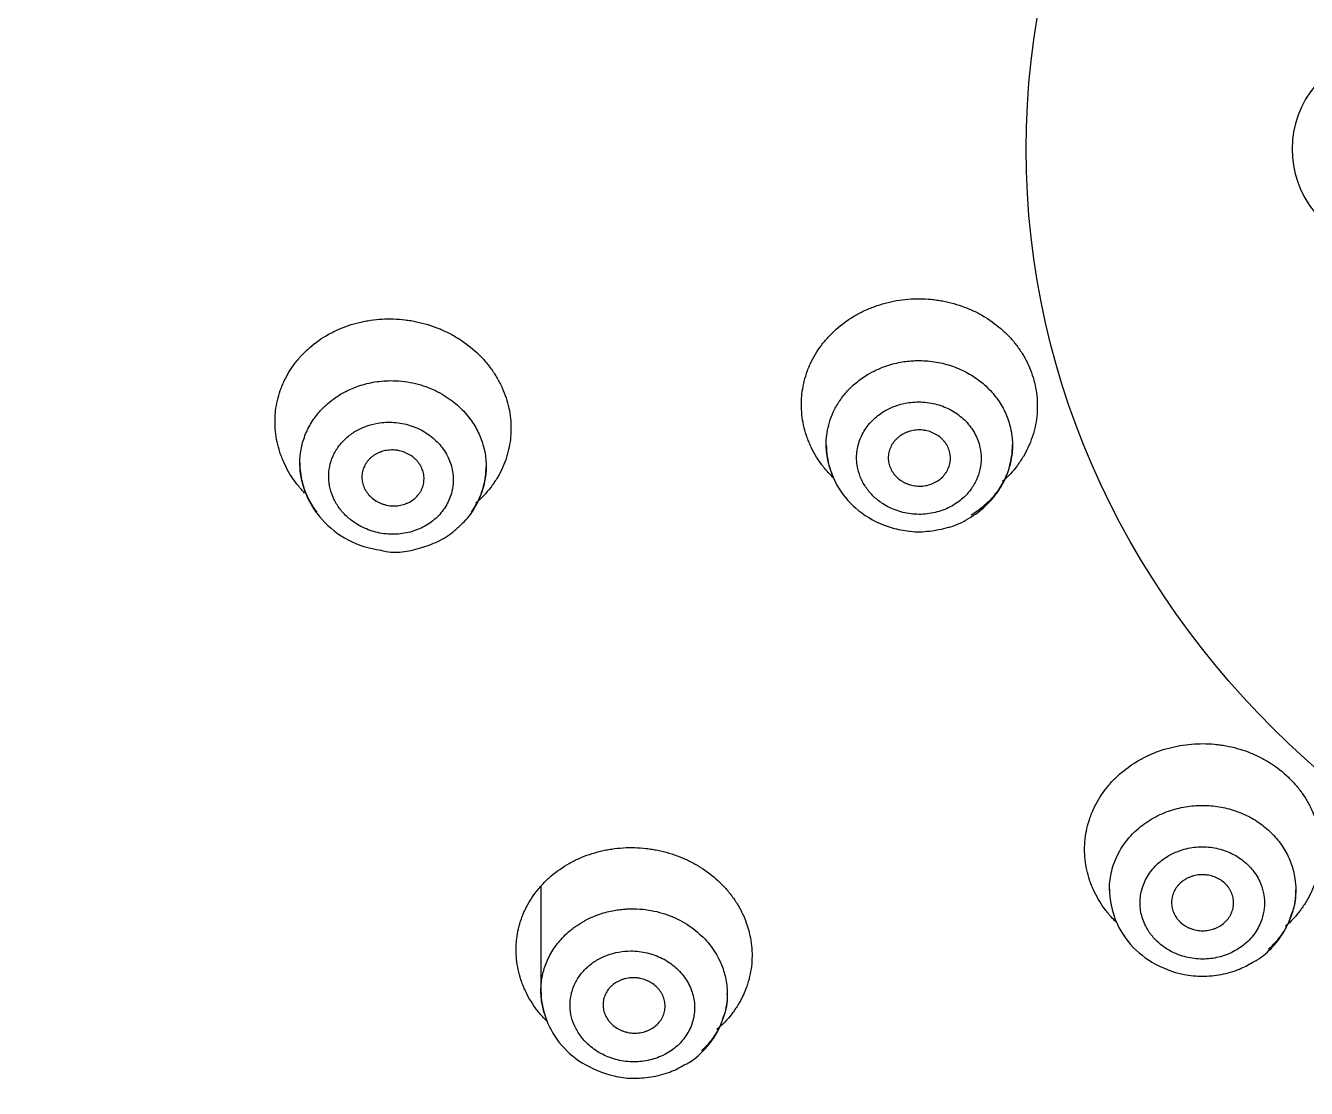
# Model space of a CAD drawing. Header units: millimetres. Extents: x 6110 to 6704, y -2661 to -1821.
# Drawn here: x 6330.16 to 6335.31, y -2173.09 to -2168.81 of the extents above; entities that cross this region are included whole.
import ezdxf

# ---------------------------------------------------------------- set-up
doc = ezdxf.new("R2010")
doc.units = ezdxf.units.MM
doc.header["$LTSCALE"] = 0.1
doc.linetypes.add('HIDDEN2', pattern=[4.7625, 3.175, -1.5875])
doc.layers.add('1', color=4, linetype='HIDDEN2', lineweight=13)
doc.layers.add('DIM', color=3, linetype='Continuous', lineweight=9)

msp = doc.modelspace()

# ---------------------------------------------------------------- hatches: boundary and pattern name
at = {"layer": 'DIM'}
h = msp.add_hatch(dxfattribs=at)
h.set_pattern_fill('ANSI31', color=2)
edge = h.paths.add_edge_path()
edge.add_line((6619.6172, -2595.9805), (6619.6172, -1962.2056))
edge.add_line((6634.6172, -1966.1101), (6619.6172, -1966.1101))
edge.add_line((6634.6172, -2610.9805), (6634.6172, -1966.1101))
edge.add_line((6634.6172, -2610.9805), (6184.4567, -2610.9805))
edge.add_line((6619.6172, -2595.9805), (6184.4567, -2595.9805))
edge.add_line((6184.4567, -2610.9805), (6184.4567, -2595.9805))

# ---------------------------------------------------------------- linework, layer by layer
at = {"layer": '1', "color": 7, "linetype": 'Continuous', "lineweight": -3}
msp.add_line((6332.2299, -2172.2761), (6332.2299, -2172.6946), dxfattribs=at)
for centre, major_axis, start_param, end_param in [((6338.0093, -2168.509), (-13.75, 0), 3.141606, 7.301236), ((6338.0093, -2168.8384), (13.1753, 0), 4.984867, 10.723113), ((6335.7288, -2169.3067), (0.475, 0), 0, 3.859642)]:
    msp.add_ellipse(centre, major_axis=major_axis, ratio=0.906308, start_param=start_param, end_param=end_param, dxfattribs=at)
msp.add_ellipse((6338.0093, -2169.3067), major_axis=(3.8258, 0), ratio=0.906308, dxfattribs=at)
for points, knots in [([(6333.4057, -2170.6282), (6333.3988, -2170.6215), (6333.3922, -2170.6145), (6333.3808, -2170.6018), (6333.3759, -2170.5961), (6333.3667, -2170.5847), (6333.3622, -2170.5789), (6333.3407, -2170.5494), (6333.3262, -2170.5246), (6333.3113, -2170.492), (6333.3085, -2170.4854), (6333.3033, -2170.472), (6333.3008, -2170.4652), (6333.2941, -2170.4449), (6333.2904, -2170.4313), (6333.2814, -2170.39), (6333.2784, -2170.3621), (6333.2784, -2170.3267), (6333.2786, -2170.3196), (6333.2794, -2170.3055), (6333.28, -2170.2985), (6333.2824, -2170.2776), (6333.287, -2170.25), (6333.2945, -2170.2229), (6333.3014, -2170.2028), (6333.3038, -2170.1961), (6333.3091, -2170.1828), (6333.312, -2170.1762), (6333.3269, -2170.1439), (6333.3416, -2170.1194), (6333.3632, -2170.0904), (6333.3676, -2170.0847), (6333.377, -2170.0735), (6333.3818, -2170.068), (6333.3967, -2170.0517), (6333.4072, -2170.0414), (6333.4401, -2170.012), (6333.4641, -2169.9944), (6333.4966, -2169.9751), (6333.5032, -2169.9714), (6333.5166, -2169.9642), (6333.5234, -2169.9608), (6333.544, -2169.951), (6333.5721, -2169.9393), (6333.6012, -2169.9301), (6333.6235, -2169.9241), (6333.631, -2169.9223), (6333.6462, -2169.919), (6333.6538, -2169.9175), (6333.6922, -2169.9108), (6333.723, -2169.9083), (6333.7695, -2169.9086), (6333.785, -2169.9094), (6333.8083, -2169.9116), (6333.8161, -2169.9125), (6333.8316, -2169.9147), (6333.8393, -2169.9159), (6333.8774, -2169.923), (6333.9069, -2169.9313), (6333.9428, -2169.9449), (6333.95, -2169.9478), (6333.9641, -2169.9539), (6333.9711, -2169.9571), (6333.9918, -2169.9672), (6334.0051, -2169.9745), (6334.0436, -2169.998), (6334.0676, -2170.0159), (6334.0952, -2170.0411), (6334.1006, -2170.0462), (6334.1111, -2170.0567), (6334.1162, -2170.0621), (6334.1309, -2170.0784), (6334.1493, -2170.101), (6334.1652, -2170.1251), (6334.1762, -2170.1438), (6334.1797, -2170.1502), (6334.1864, -2170.163), (6334.1896, -2170.1695), (6334.2044, -2170.2022), (6334.2134, -2170.229), (6334.2224, -2170.2704), (6334.2247, -2170.2844), (6334.2277, -2170.3127), (6334.2284, -2170.3267), (6334.2284, -2170.3689), (6334.2253, -2170.3968), (6334.2177, -2170.4314), (6334.216, -2170.4383), (6334.2121, -2170.4521), (6334.21, -2170.4589), (6334.2032, -2170.4791), (6334.1927, -2170.5055), (6334.1795, -2170.5308), (6334.1685, -2170.5494), (6334.1646, -2170.5555), (6334.1566, -2170.5676), (6334.1524, -2170.5735), (6334.1306, -2170.603), (6334.1108, -2170.6247), (6334.0885, -2170.6446)], [0, 0, 0, 0, 0.013683, 0.013683, 0.024175, 0.024175, 0.034668, 0.034668, 0.076639, 0.076639, 0.087132, 0.087132, 0.097625, 0.097625, 0.11861, 0.11861, 0.160581, 0.160581, 0.171074, 0.171074, 0.181566, 0.181566, 0.202552, 0.223537, 0.223537, 0.23403, 0.23403, 0.244523, 0.244523, 0.286494, 0.286494, 0.296987, 0.296987, 0.307479, 0.307479, 0.328465, 0.328465, 0.370436, 0.370436, 0.380928, 0.380928, 0.391421, 0.391421, 0.412407, 0.433392, 0.433392, 0.443885, 0.443885, 0.454378, 0.454378, 0.496349, 0.496349, 0.517334, 0.517334, 0.527827, 0.527827, 0.53832, 0.53832, 0.580291, 0.580291, 0.590783, 0.590783, 0.601276, 0.601276, 0.622261, 0.622261, 0.664232, 0.664232, 0.674725, 0.674725, 0.685218, 0.685218, 0.706203, 0.727189, 0.727189, 0.737682, 0.737682, 0.748174, 0.748174, 0.790145, 0.790145, 0.811131, 0.811131, 0.832116, 0.832116, 0.874087, 0.874087, 0.88458, 0.88458, 0.895073, 0.895073, 0.916058, 0.937044, 0.937044, 0.947536, 0.947536, 0.958029, 0.958029, 1, 1, 1, 1]), ([(6331.2785, -2170.6906), (6331.2741, -2170.686), (6331.2697, -2170.6813), (6331.2606, -2170.6708), (6331.2558, -2170.6651), (6331.2465, -2170.6534), (6331.2421, -2170.6475), (6331.2207, -2170.6177), (6331.2062, -2170.5926), (6331.1916, -2170.5597), (6331.1888, -2170.5531), (6331.1836, -2170.5396), (6331.1812, -2170.5328), (6331.1745, -2170.5123), (6331.1708, -2170.4986), (6331.162, -2170.4573), (6331.1592, -2170.4294), (6331.1594, -2170.3941), (6331.1596, -2170.387), (6331.1605, -2170.373), (6331.1611, -2170.3661), (6331.1636, -2170.3453), (6331.1683, -2170.3179), (6331.176, -2170.291), (6331.183, -2170.2711), (6331.1855, -2170.2645), (6331.1908, -2170.2514), (6331.1937, -2170.245), (6331.2089, -2170.2131), (6331.2236, -2170.1891), (6331.2454, -2170.1608), (6331.2499, -2170.1552), (6331.2593, -2170.1443), (6331.2641, -2170.1389), (6331.2791, -2170.1231), (6331.2897, -2170.1131), (6331.3227, -2170.0847), (6331.3468, -2170.0678), (6331.3793, -2170.0494), (6331.3859, -2170.0459), (6331.3994, -2170.0391), (6331.4062, -2170.0359), (6331.4268, -2170.0267), (6331.4549, -2170.0157), (6331.4841, -2170.0073), (6331.5064, -2170.002), (6331.5139, -2170.0004), (6331.529, -2169.9974), (6331.5367, -2169.9961), (6331.5751, -2169.9906), (6331.6059, -2169.9889), (6331.6523, -2169.9903), (6331.6678, -2169.9915), (6331.6911, -2169.9943), (6331.6989, -2169.9954), (6331.7143, -2169.998), (6331.722, -2169.9994), (6331.76, -2170.0074), (6331.7895, -2170.0165), (6331.8254, -2170.0309), (6331.8325, -2170.034), (6331.8466, -2170.0405), (6331.8536, -2170.0438), (6331.8742, -2170.0544), (6331.8875, -2170.062), (6331.9259, -2170.0865), (6331.9498, -2170.1049), (6331.9774, -2170.1306), (6331.9828, -2170.1359), (6331.9932, -2170.1467), (6331.9982, -2170.1521), (6332.0129, -2170.1688), (6332.0313, -2170.1918), (6332.0471, -2170.2162), (6332.058, -2170.2351), (6332.0615, -2170.2415), (6332.0681, -2170.2545), (6332.0712, -2170.2611), (6332.086, -2170.294), (6332.0948, -2170.321), (6332.1036, -2170.3624), (6332.1059, -2170.3764), (6332.1088, -2170.4046), (6332.1094, -2170.4187), (6332.1091, -2170.4607), (6332.106, -2170.4884), (6332.0981, -2170.5226), (6332.0964, -2170.5295), (6332.0925, -2170.5431), (6332.0903, -2170.5498), (6332.0834, -2170.5697), (6332.0728, -2170.5957), (6332.0594, -2170.6206), (6332.0483, -2170.6387), (6332.0444, -2170.6447), (6332.0363, -2170.6565), (6332.0321, -2170.6624), (6332.0101, -2170.6911), (6331.9901, -2170.7122), (6331.9678, -2170.7314)], [0, 0, 0, 0, 0.009045, 0.009045, 0.019587, 0.019587, 0.030129, 0.030129, 0.072298, 0.072298, 0.08284, 0.08284, 0.093382, 0.093382, 0.114466, 0.114466, 0.156634, 0.156634, 0.167176, 0.167176, 0.177718, 0.177718, 0.198802, 0.219887, 0.219887, 0.230429, 0.230429, 0.240971, 0.240971, 0.283139, 0.283139, 0.293681, 0.293681, 0.304223, 0.304223, 0.325307, 0.325307, 0.367476, 0.367476, 0.378018, 0.378018, 0.38856, 0.38856, 0.409644, 0.430728, 0.430728, 0.44127, 0.44127, 0.451812, 0.451812, 0.49398, 0.49398, 0.515065, 0.515065, 0.525607, 0.525607, 0.536149, 0.536149, 0.578317, 0.578317, 0.588859, 0.588859, 0.599401, 0.599401, 0.620485, 0.620485, 0.662654, 0.662654, 0.673196, 0.673196, 0.683738, 0.683738, 0.704822, 0.725906, 0.725906, 0.736448, 0.736448, 0.74699, 0.74699, 0.789159, 0.789159, 0.810243, 0.810243, 0.831327, 0.831327, 0.873495, 0.873495, 0.884037, 0.884037, 0.894579, 0.894579, 0.915663, 0.936748, 0.936748, 0.94729, 0.94729, 0.957832, 0.957832, 1, 1, 1, 1]), ([(6333.3784, -2170.4949), (6333.3784, -2170.4922), (6333.3786, -2170.4763), (6333.3814, -2170.4467), (6333.3906, -2170.4059), (6333.4063, -2170.3642), (6333.4292, -2170.3228), (6333.4597, -2170.2827), (6333.4982, -2170.2453), (6333.5392, -2170.2162), (6333.5788, -2170.1951), (6333.6132, -2170.1809), (6333.646, -2170.1708), (6333.6767, -2170.1639), (6333.7048, -2170.1598), (6333.7301, -2170.1578), (6333.7688, -2170.1569), (6333.8219, -2170.1614), (6333.8881, -2170.1785), (6333.9498, -2170.2061), (6334.005, -2170.2434), (6334.0518, -2170.2891), (6334.0886, -2170.3417), (6334.1144, -2170.3994), (6334.1282, -2170.4603), (6334.1295, -2170.5224), (6334.1185, -2170.5837), (6334.0953, -2170.642), (6334.0609, -2170.6956), (6334.0163, -2170.7426), (6333.9809, -2170.7685), (6333.962, -2170.7798)], [0, 0, 0, 0, 0.00595, 0.034029, 0.063793, 0.095241, 0.128374, 0.16319, 0.19969, 0.237873, 0.264374, 0.288861, 0.311336, 0.331796, 0.350243, 0.366675, 0.381092, 0.4254, 0.469692, 0.513969, 0.55823, 0.602476, 0.646706, 0.690921, 0.735121, 0.779305, 0.823474, 0.867628, 0.911767, 0.955891, 1, 1, 1, 1]), ([(6331.2593, -2170.5698), (6331.2593, -2170.5641), (6331.2601, -2170.5388), (6331.2669, -2170.4943), (6331.287, -2170.4384), (6331.3104, -2170.3987), (6331.3315, -2170.3713), (6331.3483, -2170.3521), (6331.3722, -2170.3292), (6331.4044, -2170.3042), (6331.4464, -2170.2792), (6331.4992, -2170.257), (6331.563, -2170.2412), (6331.6252, -2170.2368), (6331.6803, -2170.2409), (6331.7246, -2170.2491), (6331.7663, -2170.2615), (6331.805, -2170.2777), (6331.8404, -2170.2969), (6331.8722, -2170.3186), (6331.9004, -2170.3423), (6331.925, -2170.3674), (6331.9461, -2170.3934), (6331.9693, -2170.4284), (6331.9914, -2170.4744), (6332.0071, -2170.5326), (6332.0112, -2170.5929), (6332.0033, -2170.6535), (6331.9832, -2170.7123), (6331.962, -2170.7487), (6331.9495, -2170.7659)], [0, 0, 0, 0, 0.013434, 0.060296, 0.107108, 0.153872, 0.168008, 0.187718, 0.213001, 0.243855, 0.280276, 0.32226, 0.369803, 0.422899, 0.45623, 0.488567, 0.519909, 0.550258, 0.579613, 0.607974, 0.635341, 0.661715, 0.687096, 0.711484, 0.758118, 0.805331, 0.853123, 0.901497, 0.950455, 1, 1, 1, 1]), ([(6333.891, -2170.739), (6333.9001, -2170.7335), (6333.9176, -2170.7215), (6333.9408, -2170.7006), (6333.964, -2170.6732), (6333.9849, -2170.6383), (6333.9991, -2170.5955), (6334.0041, -2170.5511), (6333.9996, -2170.5114), (6333.9898, -2170.4779), (6333.9772, -2170.4504), (6333.9606, -2170.4247), (6333.9407, -2170.401), (6333.9174, -2170.38), (6333.8912, -2170.3619), (6333.8628, -2170.3469), (6333.8324, -2170.3355), (6333.8007, -2170.3278), (6333.7681, -2170.3237), (6333.7353, -2170.3235), (6333.6973, -2170.328), (6333.6551, -2170.3392), (6333.6164, -2170.3578), (6333.5859, -2170.3786), (6333.5626, -2170.3995), (6333.5426, -2170.423), (6333.5261, -2170.4486), (6333.5135, -2170.4759), (6333.5051, -2170.5046), (6333.5007, -2170.534), (6333.5007, -2170.5637), (6333.5059, -2170.5981), (6333.5186, -2170.6362), (6333.5421, -2170.6757), (6333.5735, -2170.7104), (6333.6076, -2170.7358), (6333.6408, -2170.7533), (6333.6712, -2170.7647), (6333.703, -2170.7725), (6333.7356, -2170.7766), (6333.7685, -2170.7767), (6333.801, -2170.7729), (6333.8328, -2170.7654), (6333.8631, -2170.7542), (6333.8819, -2170.7444), (6333.891, -2170.739)], [0, 0, 0, 0, 0.02103, 0.04174, 0.062499, 0.093834, 0.124961, 0.156215, 0.187426, 0.208303, 0.228999, 0.249946, 0.270765, 0.291466, 0.312453, 0.333226, 0.353928, 0.374935, 0.395707, 0.416417, 0.437427, 0.468594, 0.500008, 0.520819, 0.541573, 0.562622, 0.58347, 0.604185, 0.625099, 0.646025, 0.666752, 0.687592, 0.718866, 0.750048, 0.781296, 0.812512, 0.833431, 0.854155, 0.87503, 0.895997, 0.91671, 0.937527, 0.958536, 0.97924, 1, 1, 1, 1]), ([(6331.8369, -2170.7588), (6331.8429, -2170.7507), (6331.8536, -2170.7337), (6331.8657, -2170.7064), (6331.8736, -2170.6778), (6331.8774, -2170.6485), (6331.8769, -2170.6188), (6331.8719, -2170.5894), (6331.8629, -2170.5607), (6331.8497, -2170.5331), (6331.8327, -2170.5074), (6331.8123, -2170.4837), (6331.7885, -2170.4625), (6331.7621, -2170.4443), (6331.7334, -2170.4292), (6331.7028, -2170.4176), (6331.6709, -2170.4097), (6331.6383, -2170.4054), (6331.6055, -2170.405), (6331.5677, -2170.4092), (6331.5258, -2170.42), (6331.4827, -2170.4405), (6331.4448, -2170.4682), (6331.4141, -2170.5023), (6331.3914, -2170.5412), (6331.3779, -2170.5837), (6331.3738, -2170.628), (6331.3797, -2170.6724), (6331.3948, -2170.7153), (6331.419, -2170.7548), (6331.4511, -2170.7896), (6331.4857, -2170.8151), (6331.5192, -2170.8327), (6331.5498, -2170.8444), (6331.5816, -2170.8523), (6331.6143, -2170.8566), (6331.6471, -2170.857), (6331.6795, -2170.8534), (6331.7111, -2170.8462), (6331.7412, -2170.8353), (6331.7693, -2170.8208), (6331.7951, -2170.8031), (6331.818, -2170.7824), (6331.831, -2170.767), (6331.8369, -2170.7588)], [0, 0, 0, 0, 0.020981, 0.041722, 0.062615, 0.083549, 0.104254, 0.125138, 0.146016, 0.166718, 0.187651, 0.208466, 0.229171, 0.250152, 0.270926, 0.29163, 0.312631, 0.333424, 0.354129, 0.375104, 0.40628, 0.437547, 0.468833, 0.500135, 0.531378, 0.562645, 0.59389, 0.625066, 0.656335, 0.687508, 0.718762, 0.749961, 0.770877, 0.791596, 0.812469, 0.833403, 0.854117, 0.874969, 0.895927, 0.916634, 0.937449, 0.958434, 0.979161, 1, 1, 1, 1]), ([(6333.8417, -2170.6303), (6333.8359, -2170.6356), (6333.8296, -2170.6402), (6333.8194, -2170.6463), (6333.8159, -2170.6482), (6333.8087, -2170.6516), (6333.8049, -2170.6532), (6333.7936, -2170.6574), (6333.7858, -2170.6595), (6333.7738, -2170.6615), (6333.7697, -2170.6621), (6333.7615, -2170.6627), (6333.7574, -2170.6629), (6333.7452, -2170.6628), (6333.7371, -2170.662), (6333.725, -2170.6598), (6333.721, -2170.6588), (6333.7131, -2170.6566), (6333.7055, -2170.6541), (6333.6981, -2170.6509), (6333.6927, -2170.6482), (6333.6909, -2170.6473), (6333.6874, -2170.6454), (6333.6856, -2170.6444), (6333.6771, -2170.6391), (6333.6708, -2170.6344), (6333.6621, -2170.6265), (6333.6594, -2170.6238), (6333.6542, -2170.618), (6333.6517, -2170.615), (6333.6449, -2170.6057), (6333.6411, -2170.5992), (6333.6364, -2170.5889), (6333.635, -2170.5853), (6333.6326, -2170.5782), (6333.6316, -2170.5746), (6333.6292, -2170.5638), (6333.6284, -2170.5564), (6333.6284, -2170.5452), (6333.6286, -2170.5415), (6333.6294, -2170.5342), (6333.6306, -2170.5269), (6333.6326, -2170.5197), (6333.635, -2170.5127), (6333.6364, -2170.5091), (6333.6411, -2170.4989), (6333.6449, -2170.4924), (6333.6517, -2170.4833), (6333.6542, -2170.4803), (6333.6594, -2170.4746), (6333.6622, -2170.4718), (6333.6708, -2170.4641), (6333.6771, -2170.4594), (6333.6874, -2170.4533), (6333.6909, -2170.4514), (6333.6981, -2170.4479), (6333.7055, -2170.4448), (6333.7132, -2170.4424), (6333.721, -2170.4403), (6333.725, -2170.4394), (6333.7371, -2170.4373), (6333.7452, -2170.4366), (6333.7575, -2170.4367), (6333.7615, -2170.4369), (6333.7677, -2170.4375), (6333.7697, -2170.4377), (6333.7738, -2170.4383), (6333.7758, -2170.4386), (6333.7859, -2170.4405), (6333.7936, -2170.4427), (6333.805, -2170.447), (6333.8087, -2170.4486), (6333.816, -2170.4521), (6333.8195, -2170.454), (6333.8296, -2170.4602), (6333.836, -2170.4649), (6333.8447, -2170.4729), (6333.8475, -2170.4757), (6333.8526, -2170.4814), (6333.8575, -2170.4874), (6333.8617, -2170.4937), (6333.8656, -2170.5003), (6333.8673, -2170.5037), (6333.872, -2170.514), (6333.8744, -2170.521), (6333.8768, -2170.5319), (6333.8774, -2170.5356), (6333.8782, -2170.543), (6333.8784, -2170.5467), (6333.8784, -2170.5578), (6333.8776, -2170.5652), (6333.8752, -2170.5761), (6333.8742, -2170.5797), (6333.8719, -2170.5868), (6333.8691, -2170.5937), (6333.8656, -2170.6004), (6333.8618, -2170.6069), (6333.8597, -2170.6101), (6333.8528, -2170.6193), (6333.8476, -2170.6251), (6333.8417, -2170.6303)], [0, 0, 0, 0, 0.03125, 0.03125, 0.046875, 0.046875, 0.0625, 0.0625, 0.09375, 0.09375, 0.109375, 0.109375, 0.125, 0.125, 0.15625, 0.15625, 0.171875, 0.171875, 0.1875, 0.203125, 0.203125, 0.210938, 0.210938, 0.21875, 0.21875, 0.25, 0.25, 0.265625, 0.265625, 0.28125, 0.28125, 0.3125, 0.3125, 0.328125, 0.328125, 0.34375, 0.34375, 0.375, 0.375, 0.390625, 0.390625, 0.40625, 0.421875, 0.421875, 0.4375, 0.4375, 0.46875, 0.46875, 0.484375, 0.484375, 0.5, 0.5, 0.53125, 0.53125, 0.546875, 0.546875, 0.5625, 0.578125, 0.578125, 0.59375, 0.59375, 0.625, 0.625, 0.640625, 0.640625, 0.648438, 0.648438, 0.65625, 0.65625, 0.6875, 0.6875, 0.703125, 0.703125, 0.71875, 0.71875, 0.75, 0.75, 0.765625, 0.765625, 0.78125, 0.796875, 0.796875, 0.8125, 0.8125, 0.84375, 0.84375, 0.859375, 0.859375, 0.875, 0.875, 0.90625, 0.90625, 0.921875, 0.921875, 0.9375, 0.953125, 0.953125, 0.96875, 0.96875, 1, 1, 1, 1]), ([(6331.7225, -2170.7121), (6331.7167, -2170.7172), (6331.7103, -2170.7217), (6331.7002, -2170.7275), (6331.6967, -2170.7293), (6331.6894, -2170.7325), (6331.6857, -2170.734), (6331.6743, -2170.7379), (6331.6665, -2170.7398), (6331.6545, -2170.7416), (6331.6505, -2170.7421), (6331.6423, -2170.7425), (6331.6382, -2170.7426), (6331.626, -2170.7422), (6331.6179, -2170.7413), (6331.6058, -2170.7388), (6331.6018, -2170.7378), (6331.5939, -2170.7354), (6331.5863, -2170.7327), (6331.5789, -2170.7294), (6331.5735, -2170.7266), (6331.5717, -2170.7256), (6331.5682, -2170.7236), (6331.5665, -2170.7226), (6331.5579, -2170.7172), (6331.5516, -2170.7123), (6331.543, -2170.7043), (6331.5402, -2170.7015), (6331.5363, -2170.6971), (6331.5351, -2170.6956), (6331.5326, -2170.6925), (6331.5314, -2170.691), (6331.5258, -2170.6832), (6331.5219, -2170.6766), (6331.5172, -2170.6662), (6331.5159, -2170.6626), (6331.5135, -2170.6555), (6331.5125, -2170.6519), (6331.5101, -2170.641), (6331.5093, -2170.6337), (6331.5093, -2170.6225), (6331.5096, -2170.6188), (6331.5104, -2170.6115), (6331.5116, -2170.6043), (6331.5136, -2170.5972), (6331.516, -2170.5902), (6331.5174, -2170.5867), (6331.5221, -2170.5766), (6331.526, -2170.5703), (6331.5328, -2170.5613), (6331.5352, -2170.5584), (6331.5405, -2170.5528), (6331.5433, -2170.5502), (6331.5519, -2170.5426), (6331.5582, -2170.5382), (6331.5685, -2170.5323), (6331.572, -2170.5305), (6331.5792, -2170.5272), (6331.5866, -2170.5243), (6331.5943, -2170.5221), (6331.6021, -2170.5202), (6331.6061, -2170.5194), (6331.6182, -2170.5175), (6331.6263, -2170.5171), (6331.6385, -2170.5174), (6331.6426, -2170.5177), (6331.6487, -2170.5184), (6331.6508, -2170.5187), (6331.6548, -2170.5194), (6331.6569, -2170.5197), (6331.6669, -2170.5218), (6331.6747, -2170.5241), (6331.6841, -2170.5279), (6331.686, -2170.5287), (6331.6897, -2170.5304), (6331.6915, -2170.5313), (6331.697, -2170.5341), (6331.7005, -2170.5361), (6331.7106, -2170.5425), (6331.7169, -2170.5473), (6331.7257, -2170.5554), (6331.7284, -2170.5582), (6331.7336, -2170.5641), (6331.7385, -2170.5701), (6331.7427, -2170.5765), (6331.7465, -2170.5831), (6331.7483, -2170.5866), (6331.753, -2170.597), (6331.7554, -2170.6041), (6331.7578, -2170.6149), (6331.7584, -2170.6186), (6331.7592, -2170.626), (6331.7593, -2170.6298), (6331.7593, -2170.6408), (6331.7585, -2170.6481), (6331.7561, -2170.6589), (6331.7551, -2170.6625), (6331.7527, -2170.6695), (6331.7499, -2170.6763), (6331.7464, -2170.6829), (6331.7426, -2170.6893), (6331.7405, -2170.6924), (6331.7336, -2170.7015), (6331.7284, -2170.707), (6331.7225, -2170.7121)], [0, 0, 0, 0, 0.03125, 0.03125, 0.046875, 0.046875, 0.0625, 0.0625, 0.09375, 0.09375, 0.109375, 0.109375, 0.125, 0.125, 0.15625, 0.15625, 0.171875, 0.171875, 0.1875, 0.203125, 0.203125, 0.210937, 0.210937, 0.21875, 0.21875, 0.25, 0.25, 0.265625, 0.265625, 0.273437, 0.273437, 0.28125, 0.28125, 0.3125, 0.3125, 0.328125, 0.328125, 0.34375, 0.34375, 0.375, 0.375, 0.390625, 0.390625, 0.40625, 0.421875, 0.421875, 0.4375, 0.4375, 0.46875, 0.46875, 0.484375, 0.484375, 0.5, 0.5, 0.53125, 0.53125, 0.546875, 0.546875, 0.5625, 0.578125, 0.578125, 0.59375, 0.59375, 0.625, 0.625, 0.640625, 0.640625, 0.648438, 0.648438, 0.65625, 0.65625, 0.6875, 0.6875, 0.695313, 0.695313, 0.703125, 0.703125, 0.71875, 0.71875, 0.75, 0.75, 0.765625, 0.765625, 0.78125, 0.796875, 0.796875, 0.8125, 0.8125, 0.84375, 0.84375, 0.859375, 0.859375, 0.875, 0.875, 0.90625, 0.90625, 0.921875, 0.921875, 0.9375, 0.953125, 0.953125, 0.96875, 0.96875, 1, 1, 1, 1]), ([(6333.4076, -2170.6266), (6333.4062, -2170.6235), (6333.4007, -2170.6112), (6333.3923, -2170.5884), (6333.3841, -2170.557), (6333.3794, -2170.5255), (6333.3784, -2170.5044), (6333.3784, -2170.4949)], [0, 0, 0, 0, 0.07368, 0.294486, 0.532741, 0.788441, 1, 1, 1, 1]), ([(6333.3786, -2170.4968), (6333.3791, -2170.5291), (6333.3889, -2170.5947), (6333.4351, -2170.6923), (6333.5208, -2170.7789), (6333.6216, -2170.8287), (6333.6897, -2170.8413), (6333.7138, -2170.8436)], [0, 0, 0, 0, 0.180903, 0.385329, 0.614232, 0.868184, 1, 1, 1, 1]), ([(6333.8709, -2170.828), (6333.8719, -2170.8278), (6333.9009, -2170.8219), (6333.9543, -2170.7945), (6334.0251, -2170.7432), (6334.0818, -2170.6733), (6334.12, -2170.5893), (6334.1283, -2170.5289), (6334.1281, -2170.4969)], [0, 0, 0, 0, 0.006726, 0.190152, 0.381736, 0.580276, 0.786171, 1, 1, 1, 1]), ([(6331.3293, -2170.768), (6331.3186, -2170.7543), (6331.2976, -2170.7228), (6331.2741, -2170.6703), (6331.2616, -2170.6176), (6331.2593, -2170.5838), (6331.2593, -2170.5698)], [0, 0, 0, 0, 0.237198, 0.518603, 0.799664, 1, 1, 1, 1]), ([(6331.2594, -2170.5684), (6331.2598, -2170.611), (6331.2746, -2170.6918), (6331.3432, -2170.8032), (6331.4515, -2170.887), (6331.5377, -2170.9138), (6331.5854, -2170.9205)], [0, 0, 0, 0, 0.241048, 0.488589, 0.743157, 1, 1, 1, 1]), ([(6331.9028, -2170.8222), (6331.9118, -2170.8149), (6331.9395, -2170.7897), (6331.9742, -2170.7359), (6332.0025, -2170.6628), (6332.0089, -2170.6113), (6332.0092, -2170.5845)], [0, 0, 0, 0, 0.125775, 0.41329, 0.704621, 1, 1, 1, 1]), ([(6331.5854, -2170.9205), (6331.5867, -2170.9209), (6331.6345, -2170.936), (6331.7149, -2170.9227), (6331.8077, -2170.8915), (6331.8645, -2170.859), (6331.8931, -2170.8325), (6331.9028, -2170.8222)], [0, 0, 0, 0, 0.011533, 0.432587, 0.650525, 0.873591, 1, 1, 1, 1]), ([(6333.7138, -2170.8436), (6333.7147, -2170.8438), (6333.7409, -2170.8488), (6333.7951, -2170.845), (6333.8456, -2170.8357), (6333.8709, -2170.828)], [0, 0, 0, 0, 0.016831, 0.506183, 1, 1, 1, 1]), ([(6334.5446, -2172.4163), (6334.538, -2172.4099), (6334.5316, -2172.4032), (6334.5205, -2172.3908), (6334.5157, -2172.3852), (6334.5065, -2172.3738), (6334.502, -2172.3681), (6334.4806, -2172.3388), (6334.4661, -2172.3141), (6334.4513, -2172.2816), (6334.4486, -2172.2751), (6334.4433, -2172.2618), (6334.4409, -2172.255), (6334.4342, -2172.2348), (6334.4305, -2172.2212), (6334.4216, -2172.1802), (6334.4187, -2172.1524), (6334.4188, -2172.1171), (6334.419, -2172.1101), (6334.4199, -2172.0961), (6334.4205, -2172.0891), (6334.4229, -2172.0683), (6334.4275, -2172.0408), (6334.4352, -2172.0138), (6334.442, -2171.9937), (6334.4445, -2171.987), (6334.4498, -2171.9738), (6334.4527, -2171.9672), (6334.4677, -2171.935), (6334.4824, -2171.9105), (6334.5041, -2171.8816), (6334.5086, -2171.876), (6334.5179, -2171.8647), (6334.5227, -2171.8592), (6334.5377, -2171.8429), (6334.5482, -2171.8326), (6334.5812, -2171.8033), (6334.6052, -2171.7857), (6334.6377, -2171.7664), (6334.6444, -2171.7626), (6334.6578, -2171.7555), (6334.6646, -2171.752), (6334.6852, -2171.7422), (6334.7133, -2171.7305), (6334.7425, -2171.7212), (6334.7648, -2171.7153), (6334.7723, -2171.7134), (6334.7875, -2171.7101), (6334.7951, -2171.7086), (6334.8335, -2171.7019), (6334.8644, -2171.6994), (6334.9108, -2171.6996), (6334.9263, -2171.7003), (6334.9497, -2171.7025), (6334.9575, -2171.7034), (6334.9729, -2171.7056), (6334.9806, -2171.7068), (6335.0187, -2171.7139), (6335.0482, -2171.7221), (6335.0841, -2171.7358), (6335.0912, -2171.7386), (6335.1053, -2171.7448), (6335.1123, -2171.748), (6335.133, -2171.7581), (6335.1463, -2171.7654), (6335.1848, -2171.7889), (6335.2087, -2171.8067), (6335.2363, -2171.8319), (6335.2417, -2171.8371), (6335.2521, -2171.8476), (6335.2572, -2171.853), (6335.2719, -2171.8693), (6335.2902, -2171.8919), (6335.3061, -2171.916), (6335.317, -2171.9347), (6335.3205, -2171.941), (6335.3272, -2171.9539), (6335.3303, -2171.9604), (6335.3451, -2171.9931), (6335.354, -2172.0199), (6335.3629, -2172.0612), (6335.3652, -2172.0752), (6335.3681, -2172.1034), (6335.3688, -2172.1175), (6335.3687, -2172.1596), (6335.3656, -2172.1874), (6335.3578, -2172.2219), (6335.3561, -2172.2288), (6335.3522, -2172.2425), (6335.3501, -2172.2493), (6335.3433, -2172.2694), (6335.3327, -2172.2957), (6335.3194, -2172.3209), (6335.3084, -2172.3394), (6335.3045, -2172.3455), (6335.2965, -2172.3575), (6335.2922, -2172.3635), (6335.2704, -2172.3927), (6335.2505, -2172.4143), (6335.2282, -2172.4341)], [0, 0, 0, 0, 0.013144, 0.013144, 0.023642, 0.023642, 0.034141, 0.034141, 0.076135, 0.076135, 0.086633, 0.086633, 0.097132, 0.097132, 0.118129, 0.118129, 0.160122, 0.160122, 0.170621, 0.170621, 0.181119, 0.181119, 0.202116, 0.223113, 0.223113, 0.233612, 0.233612, 0.24411, 0.24411, 0.286104, 0.286104, 0.296603, 0.296603, 0.307101, 0.307101, 0.328098, 0.328098, 0.370092, 0.370092, 0.38059, 0.38059, 0.391089, 0.391089, 0.412086, 0.433083, 0.433083, 0.443581, 0.443581, 0.45408, 0.45408, 0.496073, 0.496073, 0.51707, 0.51707, 0.527569, 0.527569, 0.538067, 0.538067, 0.580061, 0.580061, 0.59056, 0.59056, 0.601058, 0.601058, 0.622055, 0.622055, 0.664049, 0.664049, 0.674547, 0.674547, 0.685046, 0.685046, 0.706043, 0.72704, 0.72704, 0.737538, 0.737538, 0.748037, 0.748037, 0.790031, 0.790031, 0.811028, 0.811028, 0.832024, 0.832024, 0.874018, 0.874018, 0.884517, 0.884517, 0.895015, 0.895015, 0.916012, 0.937009, 0.937009, 0.947508, 0.947508, 0.958006, 0.958006, 1, 1, 1, 1]), ([(6334.5188, -2172.2888), (6334.5187, -2172.278), (6334.5202, -2172.2432), (6334.5333, -2172.183), (6334.5686, -2172.1108), (6334.6141, -2172.0577), (6334.6569, -2172.0229), (6334.6886, -2172.0022), (6334.7217, -2171.9849), (6334.7557, -2171.971), (6334.7903, -2171.9605), (6334.8251, -2171.9532), (6334.8596, -2171.949), (6334.9047, -2171.9472), (6334.9605, -2171.9518), (6335.0253, -2171.968), (6335.0861, -2171.9943), (6335.1409, -2172.0302), (6335.1879, -2172.0744), (6335.2255, -2172.1257), (6335.2524, -2172.1824), (6335.2662, -2172.2373), (6335.2688, -2172.2728), (6335.2688, -2172.2878)], [0, 0, 0, 0, 0.030389, 0.097909, 0.171471, 0.251068, 0.284908, 0.318022, 0.350408, 0.382068, 0.413001, 0.443207, 0.472687, 0.50144, 0.557897, 0.614526, 0.671327, 0.728299, 0.785443, 0.842758, 0.900245, 0.957904, 1, 1, 1, 1]), ([(6332.2508, -2172.8142), (6332.2457, -2172.8089), (6332.2407, -2172.8036), (6332.2309, -2172.7926), (6332.2261, -2172.7869), (6332.2168, -2172.7754), (6332.2124, -2172.7696), (6332.191, -2172.7402), (6332.1766, -2172.7155), (6332.1619, -2172.683), (6332.1592, -2172.6765), (6332.154, -2172.6632), (6332.1516, -2172.6565), (6332.1449, -2172.6363), (6332.1413, -2172.6228), (6332.1325, -2172.582), (6332.1297, -2172.5545), (6332.1299, -2172.5196), (6332.1302, -2172.5127), (6332.1311, -2172.4989), (6332.1317, -2172.492), (6332.1341, -2172.4715), (6332.1389, -2172.4444), (6332.1466, -2172.4179), (6332.1536, -2172.3982), (6332.1561, -2172.3917), (6332.1614, -2172.3787), (6332.1643, -2172.3723), (6332.1795, -2172.3408), (6332.1942, -2172.317), (6332.216, -2172.289), (6332.2205, -2172.2835), (6332.2298, -2172.2726), (6332.2347, -2172.2673), (6332.2497, -2172.2516), (6332.2602, -2172.2416), (6332.2933, -2172.2134), (6332.3173, -2172.1966), (6332.3498, -2172.1783), (6332.3565, -2172.1747), (6332.3699, -2172.168), (6332.3767, -2172.1647), (6332.3974, -2172.1555), (6332.4254, -2172.1446), (6332.4546, -2172.1361), (6332.4769, -2172.1307), (6332.4844, -2172.1291), (6332.4996, -2172.1261), (6332.5072, -2172.1248), (6332.5456, -2172.119), (6332.5765, -2172.1172), (6332.6229, -2172.1185), (6332.6384, -2172.1196), (6332.6617, -2172.1222), (6332.6695, -2172.1233), (6332.685, -2172.1258), (6332.6926, -2172.1271), (6332.7307, -2172.1349), (6332.7603, -2172.1437), (6332.7961, -2172.1579), (6332.8032, -2172.1609), (6332.8173, -2172.1673), (6332.8243, -2172.1706), (6332.845, -2172.181), (6332.8582, -2172.1885), (6332.8967, -2172.2126), (6332.9206, -2172.2307), (6332.9482, -2172.2561), (6332.9535, -2172.2614), (6332.964, -2172.272), (6332.969, -2172.2774), (6332.9837, -2172.2938), (6333.002, -2172.3165), (6333.0178, -2172.3407), (6333.0287, -2172.3594), (6333.0322, -2172.3657), (6333.0388, -2172.3785), (6333.0419, -2172.385), (6333.0566, -2172.4176), (6333.0654, -2172.4443), (6333.0742, -2172.4852), (6333.0764, -2172.499), (6333.0793, -2172.527), (6333.08, -2172.5409), (6333.0797, -2172.5824), (6333.0764, -2172.6098), (6333.0686, -2172.6437), (6333.0668, -2172.6505), (6333.0629, -2172.6639), (6333.0608, -2172.6706), (6333.0539, -2172.6903), (6333.0432, -2172.716), (6333.0298, -2172.7406), (6333.0187, -2172.7586), (6333.0149, -2172.7645), (6333.0068, -2172.7762), (6333.0025, -2172.782), (6332.9806, -2172.8104), (6332.9606, -2172.8313), (6332.9383, -2172.8503)], [0, 0, 0, 0, 0.010422, 0.010422, 0.02095, 0.02095, 0.031477, 0.031477, 0.073587, 0.073587, 0.084114, 0.084114, 0.094642, 0.094642, 0.115696, 0.115696, 0.157806, 0.157806, 0.168334, 0.168334, 0.178861, 0.178861, 0.199916, 0.220971, 0.220971, 0.231498, 0.231498, 0.242025, 0.242025, 0.284135, 0.284135, 0.294663, 0.294663, 0.30519, 0.30519, 0.326245, 0.326245, 0.368355, 0.368355, 0.378882, 0.378882, 0.389409, 0.389409, 0.410464, 0.431519, 0.431519, 0.442047, 0.442047, 0.452574, 0.452574, 0.494684, 0.494684, 0.515738, 0.515738, 0.526266, 0.526266, 0.536793, 0.536793, 0.578903, 0.578903, 0.58943, 0.58943, 0.599958, 0.599958, 0.621013, 0.621013, 0.663122, 0.663122, 0.67365, 0.67365, 0.684177, 0.684177, 0.705232, 0.726287, 0.726287, 0.736814, 0.736814, 0.747342, 0.747342, 0.789452, 0.789452, 0.810506, 0.810506, 0.831561, 0.831561, 0.873671, 0.873671, 0.884198, 0.884198, 0.894726, 0.894726, 0.915781, 0.936835, 0.936835, 0.947363, 0.947363, 0.95789, 0.95789, 1, 1, 1, 1]), ([(6335.0698, -2172.5009), (6335.0775, -2172.4939), (6335.092, -2172.4791), (6335.1102, -2172.4545), (6335.127, -2172.4235), (6335.1398, -2172.3857), (6335.1445, -2172.3412), (6335.1398, -2172.2969), (6335.1269, -2172.2588), (6335.11, -2172.2278), (6335.0917, -2172.2031), (6335.07, -2172.1808), (6335.0453, -2172.1611), (6335.0179, -2172.1446), (6334.9884, -2172.1316), (6334.9573, -2172.122), (6334.925, -2172.1162), (6334.8923, -2172.1144), (6334.8595, -2172.1162), (6334.8273, -2172.122), (6334.7912, -2172.1332), (6334.7523, -2172.1518), (6334.7184, -2172.1769), (6334.6932, -2172.2028), (6334.6749, -2172.2274), (6334.6604, -2172.254), (6334.6498, -2172.282), (6334.6434, -2172.311), (6334.6414, -2172.3405), (6334.6435, -2172.3701), (6334.6499, -2172.3992), (6334.6624, -2172.4318), (6334.6831, -2172.4669), (6334.7146, -2172.5013), (6334.7528, -2172.5297), (6334.7917, -2172.5484), (6334.828, -2172.5596), (6334.8602, -2172.5654), (6334.893, -2172.5674), (6334.9258, -2172.5656), (6334.958, -2172.5598), (6334.9891, -2172.5503), (6335.0185, -2172.5373), (6335.0458, -2172.5208), (6335.0621, -2172.5079), (6335.0698, -2172.5009)], [0, 0, 0, 0, 0.021064, 0.041776, 0.062499, 0.093896, 0.124961, 0.156252, 0.187427, 0.208314, 0.229011, 0.249947, 0.270797, 0.291489, 0.312453, 0.333284, 0.353978, 0.374935, 0.395749, 0.416455, 0.437426, 0.468581, 0.500007, 0.520768, 0.541519, 0.562622, 0.583424, 0.604133, 0.625101, 0.646012, 0.666734, 0.687594, 0.718873, 0.75005, 0.781286, 0.812514, 0.833384, 0.854114, 0.87503, 0.895939, 0.916655, 0.937527, 0.958517, 0.979221, 1, 1, 1, 1]), ([(6334.9821, -2172.4201), (6334.9763, -2172.4253), (6334.9699, -2172.4299), (6334.9598, -2172.436), (6334.9563, -2172.4379), (6334.949, -2172.4413), (6334.9453, -2172.4429), (6334.9339, -2172.4471), (6334.9261, -2172.4492), (6334.9141, -2172.4513), (6334.91, -2172.4518), (6334.9018, -2172.4525), (6334.8978, -2172.4526), (6334.8855, -2172.4526), (6334.8774, -2172.4518), (6334.8653, -2172.4496), (6334.8613, -2172.4486), (6334.8535, -2172.4465), (6334.8458, -2172.4439), (6334.8384, -2172.4408), (6334.833, -2172.4381), (6334.8312, -2172.4372), (6334.8277, -2172.4353), (6334.826, -2172.4343), (6334.8174, -2172.4291), (6334.8111, -2172.4244), (6334.8025, -2172.4165), (6334.7997, -2172.4138), (6334.7945, -2172.408), (6334.7921, -2172.405), (6334.7853, -2172.3958), (6334.7814, -2172.3893), (6334.7767, -2172.3791), (6334.7753, -2172.3755), (6334.773, -2172.3684), (6334.772, -2172.3649), (6334.7696, -2172.354), (6334.7688, -2172.3467), (6334.7688, -2172.3356), (6334.769, -2172.3319), (6334.7698, -2172.3245), (6334.771, -2172.3173), (6334.773, -2172.3102), (6334.7754, -2172.3031), (6334.7768, -2172.2996), (6334.7815, -2172.2894), (6334.7853, -2172.2829), (6334.7921, -2172.2738), (6334.7946, -2172.2708), (6334.7998, -2172.2651), (6334.8026, -2172.2623), (6334.8112, -2172.2546), (6334.8175, -2172.2499), (6334.8278, -2172.2438), (6334.8313, -2172.2419), (6334.8385, -2172.2385), (6334.8459, -2172.2353), (6334.8536, -2172.2329), (6334.8614, -2172.2308), (6334.8654, -2172.2299), (6334.8775, -2172.2278), (6334.8856, -2172.2271), (6334.8978, -2172.2271), (6334.9019, -2172.2273), (6334.9081, -2172.2279), (6334.9101, -2172.2281), (6334.9142, -2172.2287), (6334.9162, -2172.229), (6334.9262, -2172.2308), (6334.934, -2172.233), (6334.9454, -2172.2373), (6334.9491, -2172.2389), (6334.9564, -2172.2424), (6334.9599, -2172.2443), (6334.97, -2172.2505), (6334.9763, -2172.2552), (6334.9851, -2172.2631), (6334.9878, -2172.2659), (6334.993, -2172.2716), (6334.9979, -2172.2775), (6335.0021, -2172.2838), (6335.0059, -2172.2904), (6335.0077, -2172.2938), (6335.0124, -2172.3041), (6335.0148, -2172.3111), (6335.0172, -2172.3219), (6335.0178, -2172.3256), (6335.0186, -2172.333), (6335.0188, -2172.3367), (6335.0188, -2172.3478), (6335.018, -2172.3551), (6335.0156, -2172.366), (6335.0146, -2172.3696), (6335.0122, -2172.3767), (6335.0095, -2172.3836), (6335.006, -2172.3902), (6335.0021, -2172.3967), (6335, -2172.3999), (6334.9932, -2172.4091), (6334.9879, -2172.4148), (6334.9821, -2172.4201)], [0, 0, 0, 0, 0.03125, 0.03125, 0.046875, 0.046875, 0.0625, 0.0625, 0.09375, 0.09375, 0.109375, 0.109375, 0.125, 0.125, 0.15625, 0.15625, 0.171875, 0.171875, 0.1875, 0.203125, 0.203125, 0.210937, 0.210937, 0.21875, 0.21875, 0.25, 0.25, 0.265625, 0.265625, 0.28125, 0.28125, 0.3125, 0.3125, 0.328125, 0.328125, 0.34375, 0.34375, 0.375, 0.375, 0.390625, 0.390625, 0.40625, 0.421875, 0.421875, 0.4375, 0.4375, 0.46875, 0.46875, 0.484375, 0.484375, 0.5, 0.5, 0.53125, 0.53125, 0.546875, 0.546875, 0.5625, 0.578125, 0.578125, 0.59375, 0.59375, 0.625, 0.625, 0.640625, 0.640625, 0.648437, 0.648437, 0.65625, 0.65625, 0.6875, 0.6875, 0.703125, 0.703125, 0.71875, 0.71875, 0.75, 0.75, 0.765625, 0.765625, 0.78125, 0.796875, 0.796875, 0.8125, 0.8125, 0.84375, 0.84375, 0.859375, 0.859375, 0.875, 0.875, 0.90625, 0.90625, 0.921875, 0.921875, 0.9375, 0.953125, 0.953125, 0.96875, 0.96875, 1, 1, 1, 1]), ([(6334.5188, -2172.2859), (6334.5194, -2172.3237), (6334.5319, -2172.3974), (6334.5898, -2172.5023), (6334.6878, -2172.587), (6334.7967, -2172.6282), (6334.8932, -2172.638), (6334.9692, -2172.6307), (6335.0377, -2172.6115), (6335.0771, -2172.5906), (6335.0932, -2172.5804)], [0, 0, 0, 0, 0.144615, 0.29906, 0.463831, 0.640118, 0.732792, 0.828392, 0.927289, 1, 1, 1, 1]), ([(6335.2688, -2172.2878), (6335.2688, -2172.2934), (6335.2681, -2172.3196), (6335.2631, -2172.3515), (6335.2557, -2172.377), (6335.2539, -2172.3826)], [0, 0, 0, 0, 0.174822, 0.819277, 1, 1, 1, 1]), ([(6332.2299, -2172.6946), (6332.2299, -2172.6879), (6332.2307, -2172.6625), (6332.2379, -2172.6183), (6332.2578, -2172.5632), (6332.2894, -2172.5105), (6332.3271, -2172.4684), (6332.3655, -2172.437), (6332.3996, -2172.4152), (6332.4332, -2172.3984), (6332.4655, -2172.3858), (6332.4958, -2172.3768), (6332.5236, -2172.3708), (6332.5484, -2172.3671), (6332.5702, -2172.3651), (6332.5886, -2172.3643), (6332.6153, -2172.3643), (6332.6511, -2172.3668), (6332.6963, -2172.375), (6332.7395, -2172.3879), (6332.7802, -2172.4051), (6332.818, -2172.4261), (6332.8523, -2172.4506), (6332.8829, -2172.478), (6332.9095, -2172.5078), (6332.932, -2172.5396), (6332.9535, -2172.579), (6332.9716, -2172.6279), (6332.979, -2172.6729), (6332.9799, -2172.6992), (6332.9799, -2172.7056)], [0, 0, 0, 0, 0.019179, 0.072103, 0.126978, 0.183805, 0.242585, 0.281278, 0.317103, 0.350059, 0.380145, 0.40736, 0.431705, 0.453178, 0.471779, 0.487508, 0.500365, 0.539838, 0.57879, 0.617222, 0.655133, 0.692524, 0.729397, 0.765751, 0.801587, 0.836907, 0.871711, 0.925199, 0.982051, 1, 1, 1, 1]), ([(6335.0932, -2172.5804), (6335.1003, -2172.5771), (6335.1318, -2172.5608), (6335.1789, -2172.5177), (6335.2265, -2172.4549), (6335.2455, -2172.4082), (6335.252, -2172.3856)], [0, 0, 0, 0, 0.08791, 0.402038, 0.724526, 1, 1, 1, 1]), ([(6335.2539, -2172.3826), (6335.2493, -2172.3969), (6335.2357, -2172.4305), (6335.2053, -2172.48), (6335.1758, -2172.5121), (6335.1596, -2172.5268)], [0, 0, 0, 0, 0.263953, 0.631435, 1, 1, 1, 1]), ([(6332.7791, -2172.9155), (6332.7867, -2172.9085), (6332.8008, -2172.8939), (6332.8185, -2172.8696), (6332.8323, -2172.8433), (6332.8422, -2172.8156), (6332.8479, -2172.7868), (6332.8492, -2172.7576), (6332.8464, -2172.7284), (6332.8393, -2172.6996), (6332.8279, -2172.6718), (6332.8128, -2172.6455), (6332.7939, -2172.6211), (6332.7715, -2172.5991), (6332.7463, -2172.5797), (6332.7186, -2172.5634), (6332.6887, -2172.5505), (6332.6573, -2172.541), (6332.625, -2172.5353), (6332.5868, -2172.5332), (6332.5431, -2172.5369), (6332.4963, -2172.5497), (6332.4531, -2172.5702), (6332.4157, -2172.5981), (6332.3851, -2172.632), (6332.3629, -2172.6708), (6332.3495, -2172.7128), (6332.3459, -2172.7566), (6332.3517, -2172.8004), (6332.3672, -2172.8426), (6332.3915, -2172.8816), (6332.4203, -2172.9119), (6332.4496, -2172.9345), (6332.4774, -2172.9508), (6332.5073, -2172.9638), (6332.5386, -2172.9733), (6332.571, -2172.9791), (6332.6039, -2172.981), (6332.6366, -2172.9792), (6332.6686, -2172.9736), (6332.6994, -2172.9642), (6332.7286, -2172.9513), (6332.7555, -2172.9351), (6332.7715, -2172.9223), (6332.7791, -2172.9155)], [0, 0, 0, 0, 0.021041, 0.041798, 0.062637, 0.083602, 0.104317, 0.125159, 0.146047, 0.166751, 0.18767, 0.208519, 0.229214, 0.250166, 0.271017, 0.291707, 0.312636, 0.333496, 0.354196, 0.375112, 0.406277, 0.437557, 0.468772, 0.500142, 0.531319, 0.562638, 0.593871, 0.625066, 0.656341, 0.687512, 0.718745, 0.749964, 0.770815, 0.791539, 0.812469, 0.833326, 0.85404, 0.874959, 0.895895, 0.916598, 0.937427, 0.958463, 0.979201, 1, 1, 1, 1]), ([(6332.6931, -2172.8343), (6332.6873, -2172.8394), (6332.681, -2172.8438), (6332.6708, -2172.8496), (6332.6673, -2172.8514), (6332.6601, -2172.8547), (6332.6564, -2172.8562), (6332.645, -2172.8601), (6332.6372, -2172.862), (6332.6252, -2172.8638), (6332.6211, -2172.8643), (6332.6129, -2172.8648), (6332.6089, -2172.8649), (6332.5966, -2172.8646), (6332.5885, -2172.8637), (6332.5764, -2172.8612), (6332.5724, -2172.8602), (6332.5646, -2172.8579), (6332.5569, -2172.8553), (6332.5495, -2172.852), (6332.5441, -2172.8493), (6332.5423, -2172.8484), (6332.5388, -2172.8464), (6332.5371, -2172.8454), (6332.5285, -2172.8401), (6332.5222, -2172.8353), (6332.5136, -2172.8274), (6332.5108, -2172.8246), (6332.5069, -2172.8203), (6332.5056, -2172.8188), (6332.5032, -2172.8158), (6332.502, -2172.8143), (6332.4963, -2172.8066), (6332.4925, -2172.8001), (6332.4878, -2172.7898), (6332.4864, -2172.7863), (6332.484, -2172.7793), (6332.483, -2172.7757), (6332.4807, -2172.765), (6332.4799, -2172.7577), (6332.4799, -2172.7467), (6332.4801, -2172.743), (6332.4809, -2172.7358), (6332.4821, -2172.7287), (6332.4841, -2172.7217), (6332.4865, -2172.7148), (6332.4879, -2172.7113), (6332.4926, -2172.7013), (6332.4965, -2172.695), (6332.5033, -2172.6861), (6332.5057, -2172.6832), (6332.5109, -2172.6777), (6332.5137, -2172.6751), (6332.5224, -2172.6676), (6332.5286, -2172.6631), (6332.5389, -2172.6573), (6332.5424, -2172.6555), (6332.5496, -2172.6522), (6332.557, -2172.6493), (6332.5647, -2172.647), (6332.5725, -2172.6451), (6332.5765, -2172.6443), (6332.5886, -2172.6424), (6332.5967, -2172.6419), (6332.6089, -2172.6422), (6332.613, -2172.6424), (6332.6191, -2172.6431), (6332.6212, -2172.6434), (6332.6253, -2172.644), (6332.6273, -2172.6444), (6332.6373, -2172.6464), (6332.6451, -2172.6487), (6332.6545, -2172.6524), (6332.6564, -2172.6532), (6332.6601, -2172.6548), (6332.662, -2172.6557), (6332.6674, -2172.6584), (6332.6709, -2172.6603), (6332.6811, -2172.6666), (6332.6874, -2172.6714), (6332.6962, -2172.6794), (6332.6989, -2172.6822), (6332.7041, -2172.6879), (6332.709, -2172.6939), (6332.7132, -2172.7002), (6332.7171, -2172.7067), (6332.7188, -2172.7101), (6332.7235, -2172.7204), (6332.7259, -2172.7274), (6332.7283, -2172.7381), (6332.7289, -2172.7418), (6332.7297, -2172.7491), (6332.7299, -2172.7528), (6332.7299, -2172.7637), (6332.7291, -2172.7709), (6332.7267, -2172.7816), (6332.7257, -2172.7852), (6332.7233, -2172.7921), (6332.7205, -2172.7989), (6332.717, -2172.8053), (6332.7132, -2172.8117), (6332.7111, -2172.8148), (6332.7042, -2172.8238), (6332.699, -2172.8293), (6332.6931, -2172.8343)], [0, 0, 0, 0, 0.03125, 0.03125, 0.046875, 0.046875, 0.0625, 0.0625, 0.09375, 0.09375, 0.109375, 0.109375, 0.125, 0.125, 0.15625, 0.15625, 0.171875, 0.171875, 0.1875, 0.203125, 0.203125, 0.210937, 0.210937, 0.21875, 0.21875, 0.25, 0.25, 0.265625, 0.265625, 0.273437, 0.273437, 0.28125, 0.28125, 0.3125, 0.3125, 0.328125, 0.328125, 0.34375, 0.34375, 0.375, 0.375, 0.390625, 0.390625, 0.40625, 0.421875, 0.421875, 0.4375, 0.4375, 0.46875, 0.46875, 0.484375, 0.484375, 0.5, 0.5, 0.53125, 0.53125, 0.546875, 0.546875, 0.5625, 0.578125, 0.578125, 0.59375, 0.59375, 0.625, 0.625, 0.640625, 0.640625, 0.648437, 0.648437, 0.65625, 0.65625, 0.6875, 0.6875, 0.695312, 0.695312, 0.703125, 0.703125, 0.71875, 0.71875, 0.75, 0.75, 0.765625, 0.765625, 0.78125, 0.796875, 0.796875, 0.8125, 0.8125, 0.84375, 0.84375, 0.859375, 0.859375, 0.875, 0.875, 0.90625, 0.90625, 0.921875, 0.921875, 0.9375, 0.953125, 0.953125, 0.96875, 0.96875, 1, 1, 1, 1]), ([(6332.2564, -2172.8189), (6332.2506, -2172.8059), (6332.2398, -2172.7761), (6332.2315, -2172.7342), (6332.2299, -2172.7058), (6332.2299, -2172.6946)], [0, 0, 0, 0, 0.328388, 0.735782, 1, 1, 1, 1]), ([(6332.2299, -2172.6949), (6332.2305, -2172.7316), (6332.2426, -2172.8036), (6332.2986, -2172.9069), (6332.3945, -2172.993), (6332.5017, -2173.0339), (6332.5727, -2173.0474), (6332.5971, -2173.0459), (6332.5972, -2173.0459)], [0, 0, 0, 0, 0.19514, 0.404808, 0.629796, 0.871859, 0.999646, 1, 1, 1, 1]), ([(6332.9799, -2172.7056), (6332.9799, -2172.7204), (6332.9777, -2172.7505), (6332.971, -2172.78), (6332.9666, -2172.7947)], [0, 0, 0, 0, 0.494148, 1, 1, 1, 1]), ([(6332.8069, -2172.993), (6332.8116, -2172.9909), (6332.8413, -2172.9765), (6332.8872, -2172.9356), (6332.9375, -2172.8717), (6332.958, -2172.8229), (6332.9653, -2172.7979)], [0, 0, 0, 0, 0.057755, 0.372337, 0.695921, 1, 1, 1, 1]), ([(6332.9666, -2172.7947), (6332.9644, -2172.8015), (6332.9543, -2172.8308), (6332.928, -2172.8809), (6332.8951, -2172.9191), (6332.876, -2172.9367)], [0, 0, 0, 0, 0.128904, 0.553774, 1, 1, 1, 1]), ([(6332.5972, -2173.0459), (6332.6229, -2173.0466), (6332.674, -2173.0434), (6332.7459, -2173.0252), (6332.7883, -2173.0043), (6332.8069, -2172.993)], [0, 0, 0, 0, 0.343, 0.699904, 1, 1, 1, 1])]:
    msp.add_open_spline(points, degree=3, knots=knots, dxfattribs=at)
for points in [[(6335.252, -2172.3856), (6335.2728, -2172.3397), (6335.2688, -2172.2879)], [(6332.9653, -2172.7979), (6332.9846, -2172.7549), (6332.9799, -2172.7058)]]:
    msp.add_open_spline(points, degree=2, dxfattribs=at)

doc.saveas('drawing.dxf')
